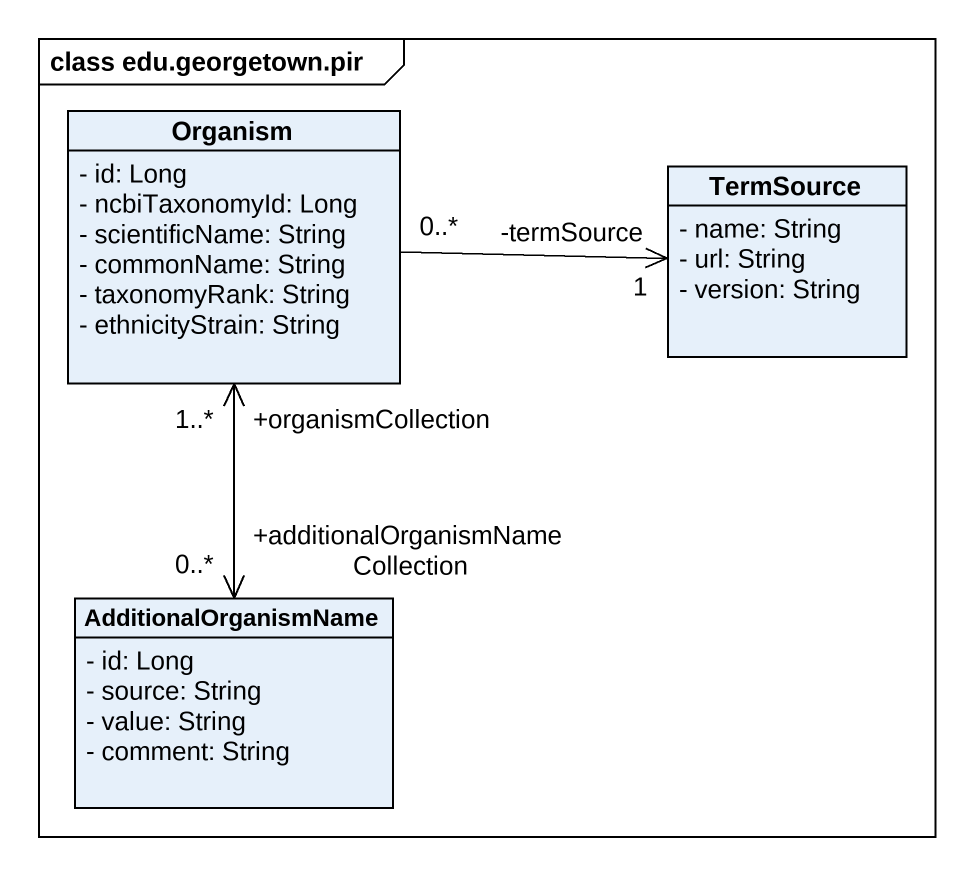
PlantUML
@startuml
mainframe class edu.georgetown.pir
hide circle
hide empty members
skinparam classAttributeIconSize 0
class Organism {
  - id: Long
  - ncbiTaxonomyId: Long
  - scientificName: String
  - commonName: String
  - taxonomyRank: String
  - ethnicityStrain: String
}
class TermSource {
  - name: String
  - url: String
  - version: String
}
class AdditionalOrganismName {
  - id: Long
  - source: String
  - value: String
  - comment: String
}
Organism "0..*" -right-> "-termSource\n1" TermSource
AdditionalOrganismName "+additionalOrganismNameCollection\n0..*" <-up-> "+organismCollection\n1..*" Organism
@enduml
